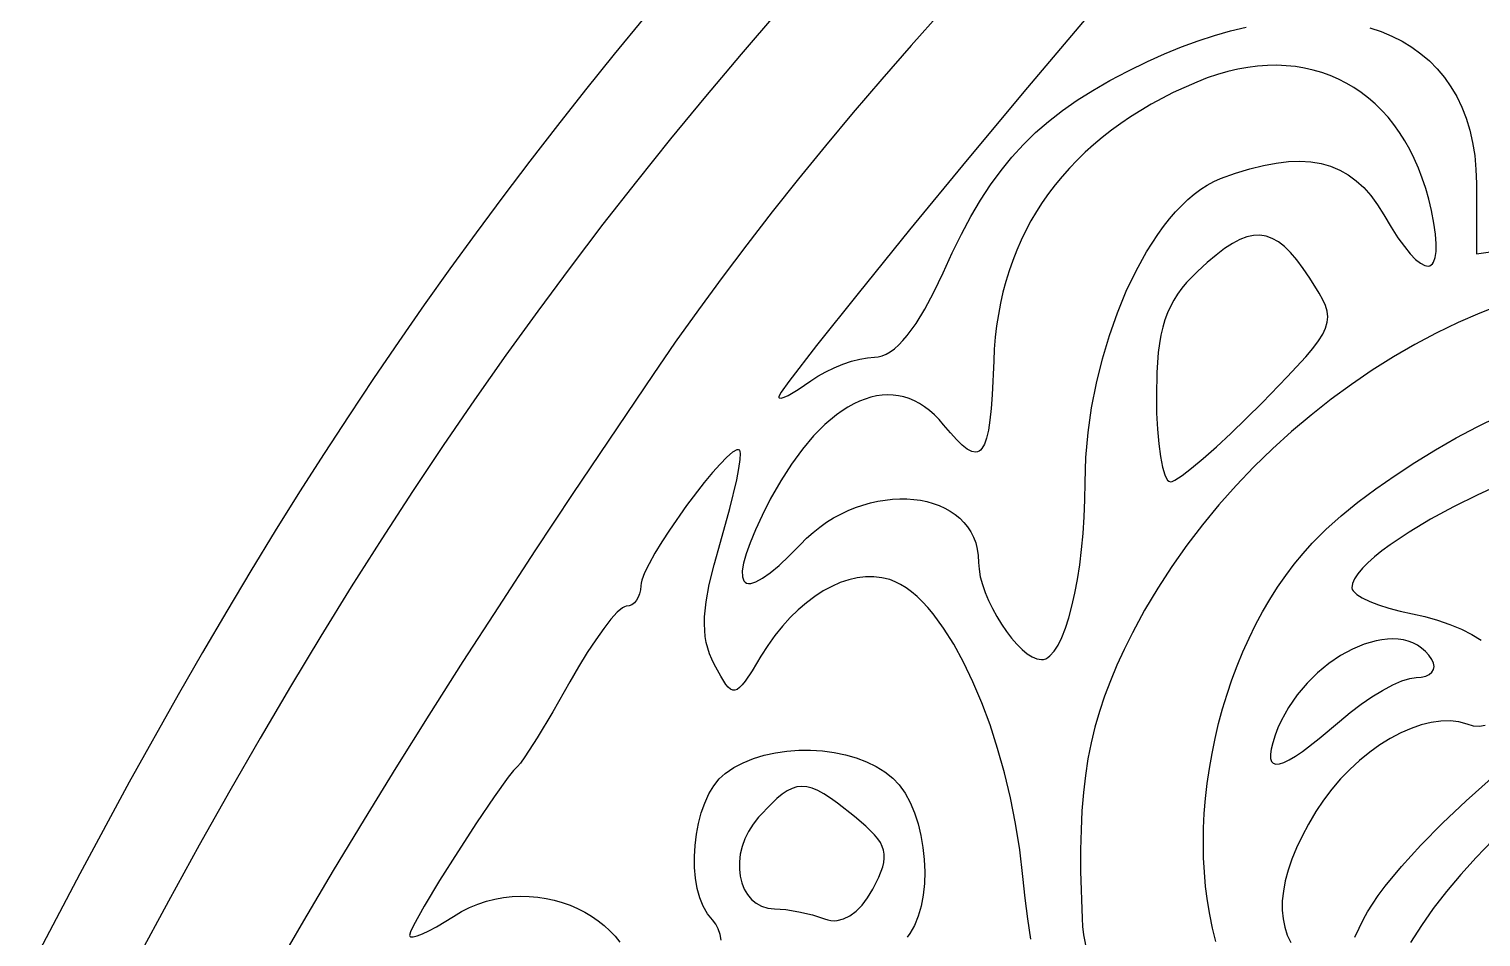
# Model space of a CAD drawing. Header units: millimetres. Extents: x -4.46 to 4.46, y -4.6 to 4.42.
# Drawn here: x -3.964 to -2.83, y 2.034 to 2.742 of the extents above; entities that cross this region are included whole.
import ezdxf

# ---------------------------------------------------------------- set-up
doc = ezdxf.new("R2010")
doc.units = ezdxf.units.MM

msp = doc.modelspace()

# ---------------------------------------------------------------- linework, layer by layer
at = {"flags": 128}
for points in [[(-3.483776, 2.750721), (-3.506755, 2.722702), (-3.529225, 2.694797), (-3.551221, 2.666956), (-3.572777, 2.639128), (-3.593928, 2.611263), (-3.614706, 2.58331), (-3.635147, 2.555218), (-3.655283, 2.526937), (-3.67515, 2.498417), (-3.694782, 2.469607), (-3.714212, 2.440456), (-3.733474, 2.410913), (-3.752604, 2.380929), (-3.771633, 2.350452), (-3.790598, 2.319433), (-3.809531, 2.28782), (-3.828467, 2.255563), (-3.847441, 2.222612), (-3.885634, 2.154423), (-3.924384, 2.082849), (-3.963964, 2.007485)], [(-3.379157, 2.75584), (-3.407684, 2.722768), (-3.435547, 2.689711), (-3.462794, 2.656596), (-3.489476, 2.623355), (-3.515639, 2.589916), (-3.541335, 2.556208), (-3.566611, 2.522161), (-3.591517, 2.487705), (-3.616101, 2.452768), (-3.640414, 2.41728), (-3.664503, 2.381171), (-3.688419, 2.344369), (-3.712209, 2.306805), (-3.735923, 2.268407), (-3.75961, 2.229106), (-3.783319, 2.188829), (-3.807099, 2.147508), (-3.831, 2.10507), (-3.855069, 2.061446), (-3.879357, 2.016565)], [(-3.251274, 2.755939), (-3.27485, 2.729566), (-3.297806, 2.703317), (-3.320141, 2.677193), (-3.341855, 2.651192), (-3.362947, 2.625316), (-3.383418, 2.599565), (-3.403268, 2.573938), (-3.422496, 2.548436), (-3.441103, 2.523058), (-3.459087, 2.497805), (-3.47645, 2.472678), (-3.539052, 2.379754), (-3.56872, 2.33499), (-3.597351, 2.291255), (-3.624984, 2.248474), (-3.651658, 2.206569), (-3.677412, 2.165463), (-3.702286, 2.125081), (-3.726317, 2.085345), (-3.749545, 2.046179), (-3.772009, 2.007505)], [(-3.138271, 2.750943), (-3.184074, 2.696632), (-3.230997, 2.640281), (-3.276067, 2.585523), (-3.31631, 2.535995), (-3.348755, 2.495329), (-3.370427, 2.46716), (-3.376294, 2.458897), (-3.377823, 2.456421), (-3.378353, 2.455122), (-3.378235, 2.454616), (-3.377864, 2.454312), (-3.376412, 2.454283), (-3.3741, 2.454985), (-3.371032, 2.456367), (-3.363035, 2.460964), (-3.353242, 2.467664), (-3.347675, 2.471367), (-3.341516, 2.474823), (-3.33497, 2.477955), (-3.328239, 2.480688), (-3.321527, 2.482946), (-3.315039, 2.484652), (-3.308978, 2.485732), (-3.303548, 2.486108)], [(-3.303548, 2.486108), (-3.300543, 2.48638), (-3.297472, 2.48719), (-3.294337, 2.488533), (-3.291144, 2.490404), (-3.287897, 2.492797), (-3.284601, 2.495705), (-3.281261, 2.499124), (-3.277881, 2.503048), (-3.27102, 2.512385), (-3.264055, 2.523673), (-3.257024, 2.536864), (-3.249964, 2.551914), (-3.242757, 2.567652), (-3.235507, 2.58233), (-3.228142, 2.59602), (-3.220594, 2.608796), (-3.212793, 2.620728), (-3.204668, 2.63189), (-3.19615, 2.642352), (-3.187169, 2.652188), (-3.177655, 2.66147), (-3.167539, 2.670269), (-3.15675, 2.678659), (-3.145218, 2.686711), (-3.132874, 2.694497), (-3.119648, 2.70209), (-3.10547, 2.709561), (-3.09027, 2.716983), (-3.07685, 2.723035), (-3.063629, 2.728449), (-3.050621, 2.73323), (-3.037842, 2.737385), (-3.025306, 2.740918), (-3.013028, 2.743836)], [(-2.916615, 2.743296), (-2.90774, 2.74036), (-2.899288, 2.736869), (-2.891273, 2.732828), (-2.883711, 2.728244), (-2.876615, 2.723121), (-2.870002, 2.717465), (-2.863885, 2.711282), (-2.85828, 2.704578), (-2.853201, 2.697356), (-2.848665, 2.689624), (-2.844685, 2.681387), (-2.841276, 2.67265), (-2.838453, 2.663419), (-2.836232, 2.6537), (-2.834627, 2.643497), (-2.833653, 2.632816), (-2.833325, 2.621664), (-2.833325, 2.566831), (-2.760409, 2.57715)], [(-3.138881, 2.388428), (-3.138301, 2.407814), (-3.136606, 2.427292), (-3.133863, 2.446714), (-3.13014, 2.465928), (-3.125502, 2.484783), (-3.120017, 2.50313), (-3.113752, 2.520818), (-3.106773, 2.537697), (-3.099149, 2.553616), (-3.090945, 2.568424), (-3.082229, 2.581972), (-3.0777, 2.588227), (-3.073068, 2.594109), (-3.068342, 2.599602), (-3.063529, 2.604685), (-3.058639, 2.60934), (-3.053679, 2.613549), (-3.048657, 2.617292), (-3.043584, 2.62055), (-3.038466, 2.623306), (-3.033311, 2.625539), (-3.021487, 2.629764), (-3.010276, 2.633214), (-2.999657, 2.635882), (-2.989607, 2.637764), (-2.980105, 2.638855), (-2.971131, 2.639151), (-2.962661, 2.638647), (-2.954674, 2.637338), (-2.94715, 2.635218), (-2.940065, 2.632284), (-2.933399, 2.628531), (-2.92713, 2.623953), (-2.921236, 2.618546), (-2.915696, 2.612305), (-2.910487, 2.605226), (-2.905589, 2.597303), (-2.899912, 2.587705), (-2.894567, 2.579425), (-2.88958, 2.572462), (-2.884976, 2.566813), (-2.880778, 2.562475), (-2.877011, 2.559447), (-2.8737, 2.557726), (-2.872223, 2.557355), (-2.870869, 2.55731), (-2.869641, 2.55759), (-2.868543, 2.558196), (-2.867576, 2.559128), (-2.866746, 2.560384), (-2.865502, 2.563869), (-2.864837, 2.56865), (-2.864775, 2.574726), (-2.86534, 2.582092), (-2.866557, 2.590749), (-2.86845, 2.600692), (-2.870498, 2.609453), (-2.872865, 2.617897), (-2.875543, 2.626017), (-2.878525, 2.63381), (-2.8818, 2.641271), (-2.885363, 2.648396), (-2.889204, 2.655181), (-2.893315, 2.66162), (-2.897688, 2.667709), (-2.902315, 2.673444), (-2.907187, 2.678821), (-2.912297, 2.683834), (-2.917637, 2.68848), (-2.923197, 2.692754), (-2.928971, 2.696651), (-2.934949, 2.700167), (-2.941123, 2.703298), (-2.947486, 2.706039), (-2.95403, 2.708385), (-2.960745, 2.710333), (-2.967624, 2.711877), (-2.974659, 2.713013), (-2.981842, 2.713736), (-2.989163, 2.714043), (-2.996616, 2.713929), (-3.004192, 2.713389), (-3.011882, 2.712418), (-3.019679, 2.711013), (-3.027575, 2.709169), (-3.035561, 2.706881), (-3.043628, 2.704144), (-3.05177, 2.700956), (-3.07006, 2.692699), (-3.087277, 2.683667), (-3.095481, 2.678865), (-3.103413, 2.673873), (-3.111072, 2.668694), (-3.118457, 2.66333), (-3.125567, 2.657782), (-3.1324, 2.652051), (-3.138955, 2.64614), (-3.145232, 2.64005), (-3.151229, 2.633782), (-3.156944, 2.627339), (-3.162377, 2.620721), (-3.167527, 2.613931), (-3.172391, 2.60697), (-3.17697, 2.599841), (-3.181261, 2.592543), (-3.185264, 2.58508), (-3.188977, 2.577452), (-3.1924, 2.569662), (-3.19553, 2.561711), (-3.198367, 2.5536), (-3.20091, 2.545332), (-3.203158, 2.536908), (-3.205108, 2.528329), (-3.206761, 2.519598), (-3.208114, 2.510715), (-3.209167, 2.501683), (-3.209918, 2.492504), (-3.210367, 2.483178), (-3.211521, 2.456881), (-3.212311, 2.446122), (-3.213282, 2.436908), (-3.214463, 2.429202), (-3.215882, 2.422967), (-3.217568, 2.418166), (-3.219551, 2.414763), (-3.220663, 2.413574), (-3.221859, 2.41272), (-3.223144, 2.412198), (-3.224521, 2.412002), (-3.227566, 2.412571), (-3.231023, 2.414391), (-3.234921, 2.417424), (-3.239288, 2.421635), (-3.244154, 2.426987), (-3.249548, 2.433442), (-3.253097, 2.437557), (-3.256748, 2.441265), (-3.260495, 2.444568), (-3.26433, 2.447469), (-3.26825, 2.449969), (-3.272248, 2.452071), (-3.276318, 2.453778), (-3.280455, 2.455092), (-3.284653, 2.456016), (-3.288907, 2.456552), (-3.29321, 2.456702), (-3.297557, 2.45647), (-3.301942, 2.455857), (-3.306359, 2.454866), (-3.310803, 2.453499), (-3.315268, 2.451759), (-3.319748, 2.449649), (-3.324238, 2.44717), (-3.328732, 2.444326), (-3.333224, 2.441119), (-3.342179, 2.433624), (-3.351057, 2.424705), (-3.359814, 2.414383), (-3.368403, 2.402677), (-3.376779, 2.389607), (-3.384895, 2.375192), (-3.391298, 2.362624), (-3.396577, 2.351326), (-3.400747, 2.341323), (-3.403824, 2.332638), (-3.405824, 2.325296), (-3.406764, 2.31932), (-3.406659, 2.314735), (-3.406219, 2.312972), (-3.405525, 2.311565), (-3.404578, 2.310518), (-3.403379, 2.309833), (-3.401931, 2.309514), (-3.400236, 2.309564), (-3.396113, 2.310782), (-3.391026, 2.31351), (-3.38499, 2.317773), (-3.378022, 2.323595), (-3.370138, 2.331), (-3.361353, 2.340011), (-3.356521, 2.344857), (-3.351487, 2.349338), (-3.346275, 2.353456), (-3.340907, 2.357215), (-3.335409, 2.360616), (-3.329801, 2.363661), (-3.324109, 2.366354), (-3.318355, 2.368697), (-3.312562, 2.370691), (-3.306754, 2.372339), (-3.300954, 2.373644), (-3.295185, 2.374608), (-3.289471, 2.375233), (-3.283834, 2.375522), (-3.278299, 2.375477), (-3.272888, 2.3751), (-3.267624, 2.374393), (-3.262532, 2.37336), (-3.257633, 2.372002), (-3.252953, 2.370322), (-3.248512, 2.368323), (-3.244336, 2.366005), (-3.240447, 2.363373), (-3.236869, 2.360427), (-3.233624, 2.357171), (-3.230737, 2.353607), (-3.22823, 2.349738), (-3.226126, 2.345565), (-3.22445, 2.341091), (-3.223223, 2.336318), (-3.22247, 2.331249), (-3.222214, 2.325886), (-3.221857, 2.320525), (-3.22083, 2.31477), (-3.2192, 2.308723), (-3.217031, 2.302486), (-3.214391, 2.296161), (-3.211344, 2.28985), (-3.207959, 2.283657), (-3.204299, 2.277681), (-3.200433, 2.272027), (-3.196424, 2.266795), (-3.192341, 2.262087), (-3.188247, 2.258007), (-3.184211, 2.254656), (-3.180298, 2.252136), (-3.176573, 2.250549), (-3.173103, 2.249997), (-3.171415, 2.250187), (-3.169741, 2.250749), (-3.168083, 2.251673), (-3.166445, 2.252949), (-3.163235, 2.256512), (-3.160133, 2.261354), (-3.157159, 2.267389), (-3.154334, 2.274535), (-3.15168, 2.282705), (-3.149216, 2.291817), (-3.146964, 2.301784), (-3.144945, 2.312523), (-3.143179, 2.323949), (-3.141687, 2.335978), (-3.140491, 2.348524), (-3.13961, 2.361505), (-3.139067, 2.374834), (-3.138881, 2.388428)], [(-2.963478, 2.547817), (-2.968691, 2.555457), (-2.973701, 2.562108), (-2.978559, 2.567773), (-2.983317, 2.572456), (-2.988026, 2.57616), (-2.992737, 2.578887), (-2.997501, 2.580641), (-3.002369, 2.581424), (-3.007392, 2.581241), (-3.012621, 2.580093), (-3.018107, 2.577985), (-3.023902, 2.574918), (-3.030056, 2.570897), (-3.036621, 2.565924), (-3.043647, 2.560003), (-3.051186, 2.553136), (-3.059741, 2.544356), (-3.063431, 2.539912), (-3.066749, 2.535369), (-3.069712, 2.530679), (-3.072336, 2.525796), (-3.074635, 2.520672), (-3.076626, 2.515259), (-3.078324, 2.509512), (-3.079745, 2.503381), (-3.080904, 2.49682), (-3.081817, 2.489783), (-3.082969, 2.474086), (-3.083325, 2.455914), (-3.083101, 2.442451), (-3.082458, 2.42989), (-3.081442, 2.418507), (-3.080096, 2.408577), (-3.078467, 2.400375), (-3.076599, 2.394176), (-3.075589, 2.391913), (-3.074537, 2.390254), (-3.073447, 2.389234), (-3.072325, 2.388886), (-3.070892, 2.389206), (-3.068882, 2.390145), (-3.06328, 2.393755), (-3.055811, 2.399461), (-3.046772, 2.407011), (-3.036454, 2.416153), (-3.025152, 2.426632), (-3.013159, 2.438197), (-3.00077, 2.450594), (-2.98108, 2.470806), (-2.966521, 2.486532), (-2.961035, 2.493054), (-2.956676, 2.498864), (-2.953389, 2.504098), (-2.951124, 2.508893), (-2.949828, 2.513386), (-2.949447, 2.517712), (-2.949931, 2.522008), (-2.951227, 2.526411), (-2.953282, 2.531057), (-2.956043, 2.536082), (-2.963478, 2.547817)], [(-2.813423, 2.5273), (-2.830554, 2.520607), (-2.847635, 2.51314), (-2.864626, 2.50492), (-2.881489, 2.495968), (-2.898183, 2.486305), (-2.914672, 2.475954), (-2.930915, 2.464937), (-2.946874, 2.453273), (-2.962509, 2.440986), (-2.977782, 2.428097), (-2.992654, 2.414627), (-3.007087, 2.400598), (-3.02104, 2.386031), (-3.034475, 2.370949), (-3.047354, 2.355372), (-3.059637, 2.339323), (-3.071285, 2.322823), (-3.08226, 2.305893), (-3.092523, 2.288555), (-3.102034, 2.270831), (-3.10837, 2.258011), (-3.114096, 2.245573), (-3.119231, 2.233405), (-3.123795, 2.221392), (-3.127809, 2.209421), (-3.131293, 2.197376), (-3.134266, 2.185146), (-3.136749, 2.172615), (-3.138762, 2.159671), (-3.140325, 2.146198), (-3.141459, 2.132083), (-3.142182, 2.117213), (-3.142516, 2.101474), (-3.14248, 2.084751), (-3.141381, 2.0479), (-3.140943, 2.041628), (-3.140187, 2.035213), (-3.137747, 2.021985)], [(-3.036833, 2.030004), (-3.039449, 2.040346), (-3.04165, 2.050937), (-3.043441, 2.061752), (-3.044827, 2.072767), (-3.045813, 2.083956), (-3.046402, 2.095297), (-3.0466, 2.106763), (-3.046412, 2.11833), (-3.045842, 2.129974), (-3.044895, 2.14167), (-3.043575, 2.153394), (-3.041888, 2.16512), (-3.039838, 2.176824), (-3.037429, 2.188481), (-3.034667, 2.200067), (-3.031556, 2.211558), (-3.028101, 2.222928), (-3.024306, 2.234153), (-3.020177, 2.245209), (-3.015718, 2.25607), (-3.010933, 2.266712), (-3.005827, 2.27711), (-3.000406, 2.287241), (-2.994673, 2.297078), (-2.988634, 2.306598), (-2.982293, 2.315776), (-2.975655, 2.324587), (-2.968724, 2.333007), (-2.961506, 2.341011), (-2.950926, 2.351523), (-2.938988, 2.362162), (-2.925873, 2.37283), (-2.911763, 2.383427), (-2.896837, 2.393852), (-2.881277, 2.404005), (-2.865264, 2.413787), (-2.848978, 2.423098), (-2.8326, 2.431837), (-2.816312, 2.439905)], [(-3.181314, 2.031689), (-3.183666, 2.047529), (-3.185732, 2.063891), (-3.187534, 2.080803), (-3.189984, 2.101515), (-3.193243, 2.121995), (-3.197254, 2.142113), (-3.201959, 2.161741), (-3.2073, 2.180752), (-3.213221, 2.199018), (-3.219663, 2.216409), (-3.226568, 2.232799), (-3.23388, 2.248059), (-3.241541, 2.262061), (-3.249493, 2.274678), (-3.257678, 2.285779), (-3.26184, 2.290722), (-3.26604, 2.295239), (-3.270268, 2.299313), (-3.274519, 2.302928), (-3.278785, 2.306069), (-3.28306, 2.308719), (-3.287335, 2.310863), (-3.291603, 2.312483), (-3.297735, 2.314001), (-3.304032, 2.314731), (-3.310462, 2.314693), (-3.316996, 2.313905), (-3.323603, 2.312386), (-3.330251, 2.310152), (-3.33691, 2.307224), (-3.343549, 2.303619), (-3.350138, 2.299355), (-3.356645, 2.294451), (-3.36304, 2.288925), (-3.369293, 2.282796), (-3.375371, 2.276081), (-3.381245, 2.268799), (-3.386883, 2.260969), (-3.392256, 2.252608), (-3.39917, 2.241349), (-3.404592, 2.233225), (-3.406871, 2.230316), (-3.40893, 2.228165), (-3.410819, 2.226763), (-3.412591, 2.226101), (-3.414296, 2.226172), (-3.415985, 2.226965), (-3.417709, 2.228473), (-3.41952, 2.230686), (-3.423603, 2.237197), (-3.428645, 2.246428), (-3.430652, 2.25049), (-3.432361, 2.254638), (-3.433768, 2.258907), (-3.434873, 2.263333), (-3.435673, 2.267952), (-3.436168, 2.272799), (-3.436354, 2.277911), (-3.43623, 2.283324), (-3.435046, 2.295192), (-3.4326, 2.30869), (-3.428879, 2.324103), (-3.423867, 2.341719), (-3.416468, 2.368014), (-3.411164, 2.390306), (-3.409453, 2.399215), (-3.408451, 2.406239), (-3.408221, 2.411084), (-3.408415, 2.412597), (-3.408825, 2.413456), (-3.409724, 2.413882), (-3.410961, 2.413739), (-3.414355, 2.411873), (-3.418814, 2.408123), (-3.424146, 2.402751), (-3.430158, 2.396021), (-3.436658, 2.388196), (-3.45035, 2.370317), (-3.463681, 2.351221), (-3.46973, 2.341877), (-3.475111, 2.333018), (-3.479631, 2.32491), (-3.483098, 2.317815), (-3.48532, 2.311997), (-3.485903, 2.309649), (-3.486103, 2.307719), (-3.486334, 2.304493), (-3.486997, 2.301484), (-3.488045, 2.298758), (-3.489431, 2.296379), (-3.49111, 2.294415), (-3.493035, 2.29293), (-3.495159, 2.291992), (-3.497436, 2.291664), (-3.498762, 2.291358), (-3.500383, 2.290459), (-3.504424, 2.287005), (-3.50938, 2.281546), (-3.515068, 2.274322), (-3.521309, 2.265577), (-3.527921, 2.255553), (-3.534723, 2.244492), (-3.541534, 2.232636), (-3.554901, 2.209172), (-3.567067, 2.18891), (-3.576688, 2.174019), (-3.580125, 2.169264), (-3.582423, 2.166664), (-3.585383, 2.163554), (-3.589551, 2.158347), (-3.600741, 2.142852), (-3.614447, 2.1226), (-3.629124, 2.100011), (-3.643229, 2.077506), (-3.655216, 2.057504), (-3.663541, 2.042426), (-3.665847, 2.037489), (-3.666659, 2.034692), (-3.666481, 2.034039), (-3.665961, 2.033631), (-3.663963, 2.033525), (-3.660804, 2.034311), (-3.656624, 2.03593), (-3.651564, 2.038319), (-3.645764, 2.04142), (-3.632506, 2.049511), (-3.626245, 2.053284), (-3.619838, 2.056513), (-3.613313, 2.059214), (-3.606697, 2.0614), (-3.600015, 2.063087), (-3.593295, 2.064288), (-3.586564, 2.065019), (-3.579848, 2.065295), (-3.573174, 2.065129), (-3.566568, 2.064536), (-3.560058, 2.063532), (-3.55367, 2.06213), (-3.547431, 2.060345), (-3.541368, 2.058192), (-3.535507, 2.055686), (-3.529876, 2.052841), (-3.5245, 2.049672), (-3.519407, 2.046192), (-3.514623, 2.042418), (-3.510176, 2.038363), (-3.506091, 2.034043), (-3.502396, 2.029471)], [(-2.812969, 2.387522), (-2.83224, 2.378752), (-2.851142, 2.369351), (-2.869168, 2.359558), (-2.885812, 2.349615), (-2.900565, 2.339764), (-2.907075, 2.334948), (-2.912922, 2.330245), (-2.918044, 2.325685), (-2.922376, 2.3213), (-2.925856, 2.317117), (-2.92842, 2.313169), (-2.930005, 2.309485), (-2.930548, 2.306094), (-2.930303, 2.304894), (-2.929584, 2.303636), (-2.926821, 2.300994), (-2.922454, 2.29825), (-2.916676, 2.295487), (-2.90968, 2.292788), (-2.901661, 2.290235), (-2.892811, 2.287912), (-2.883325, 2.2859), (-2.8735, 2.283706), (-2.863668, 2.280859), (-2.854094, 2.277478), (-2.845039, 2.273683), (-2.836767, 2.269593), (-2.829542, 2.265328)], [(-2.880339, 2.236108), (-2.87632, 2.236392), (-2.872909, 2.237204), (-2.870157, 2.238489), (-2.868115, 2.240188), (-2.866833, 2.242246), (-2.866361, 2.244604), (-2.866749, 2.247207), (-2.868048, 2.249997), (-2.870472, 2.253456), (-2.873182, 2.256478), (-2.876158, 2.259073), (-2.879382, 2.261251), (-2.882832, 2.26302), (-2.88649, 2.264391), (-2.890337, 2.265373), (-2.894352, 2.265975), (-2.898516, 2.266207), (-2.90281, 2.266078), (-2.907213, 2.265597), (-2.911708, 2.264774), (-2.920889, 2.262139), (-2.930199, 2.258249), (-2.939479, 2.253179), (-2.948575, 2.247003), (-2.957329, 2.239799), (-2.965585, 2.23164), (-2.973187, 2.222602), (-2.979979, 2.212761), (-2.983022, 2.207563), (-2.985804, 2.202192), (-2.988305, 2.196657), (-2.990506, 2.190969), (-2.992392, 2.185165), (-2.993626, 2.180221), (-2.994204, 2.176138), (-2.994122, 2.172917), (-2.993376, 2.170558), (-2.991961, 2.169064), (-2.989875, 2.168435), (-2.987112, 2.168671), (-2.983669, 2.169774), (-2.979542, 2.171744), (-2.974726, 2.174582), (-2.969219, 2.17829), (-2.956111, 2.188316), (-2.940186, 2.201831), (-2.931933, 2.208715), (-2.92341, 2.215138), (-2.914861, 2.220959), (-2.906534, 2.226037), (-2.898672, 2.230232), (-2.891522, 2.233403), (-2.88533, 2.235409), (-2.880339, 2.236108)], [(-2.826494, 2.198674), (-2.830834, 2.197915), (-2.835531, 2.198179), (-2.840548, 2.199567), (-2.84692, 2.201401), (-2.853755, 2.202233), (-2.860982, 2.202103), (-2.868532, 2.201052), (-2.876334, 2.199121), (-2.884317, 2.19635), (-2.892412, 2.192779), (-2.900548, 2.18845), (-2.908654, 2.183404), (-2.916661, 2.177679), (-2.924498, 2.171319), (-2.932094, 2.164362), (-2.939381, 2.156849), (-2.946286, 2.148822), (-2.95274, 2.140321), (-2.958673, 2.131386), (-2.964429, 2.121635), (-2.969479, 2.112165), (-2.973822, 2.102985), (-2.977458, 2.094104), (-2.980386, 2.085532), (-2.982604, 2.077277), (-2.984114, 2.069349), (-2.984914, 2.061758), (-2.985003, 2.054511), (-2.984382, 2.04762), (-2.983048, 2.041092), (-2.981003, 2.034937), (-2.978244, 2.029164)], [(-3.423296, 2.030862), (-3.424168, 2.035511), (-3.425573, 2.039785), (-3.427537, 2.043571), (-3.430089, 2.046761), (-3.434039, 2.051594), (-3.43732, 2.057418), (-3.439945, 2.064087), (-3.441926, 2.071454), (-3.443276, 2.079374), (-3.444007, 2.087701), (-3.444134, 2.096288), (-3.443667, 2.10499), (-3.442621, 2.113661), (-3.441008, 2.122155), (-3.43884, 2.130326), (-3.43613, 2.138027), (-3.432892, 2.145113), (-3.429137, 2.151438), (-3.424879, 2.156855), (-3.420131, 2.161219), (-3.413424, 2.16571), (-3.406047, 2.169558), (-3.398102, 2.172766), (-3.38969, 2.175338), (-3.380913, 2.177276), (-3.371872, 2.178583), (-3.362669, 2.179262), (-3.353405, 2.179315), (-3.344182, 2.178746), (-3.335101, 2.177557), (-3.326264, 2.175751), (-3.317772, 2.173331), (-3.309726, 2.1703), (-3.302228, 2.16666), (-3.295381, 2.162415), (-3.289284, 2.157567), (-3.284187, 2.15215), (-3.279645, 2.145713), (-3.275667, 2.138402), (-3.272264, 2.130366), (-3.269447, 2.12175), (-3.267226, 2.112704), (-3.265612, 2.103374), (-3.264615, 2.093907), (-3.264247, 2.084451), (-3.264517, 2.075154), (-3.265437, 2.066163), (-3.267016, 2.057625), (-3.269266, 2.049688), (-3.272197, 2.042499), (-3.27582, 2.036206), (-3.277894, 2.033441)], [(-2.928301, 2.033424), (-2.921395, 2.047372), (-2.918411, 2.053006), (-2.914583, 2.0592), (-2.909963, 2.065899), (-2.904603, 2.073048), (-2.891869, 2.088477), (-2.876798, 2.105049), (-2.859804, 2.122326), (-2.841305, 2.139868), (-2.821715, 2.157238)], [(-3.319131, 2.127539), (-3.332323, 2.137867), (-3.337997, 2.141921), (-3.343162, 2.145234), (-3.347896, 2.147805), (-3.352277, 2.149635), (-3.356385, 2.150722), (-3.360298, 2.151067), (-3.364094, 2.150668), (-3.367852, 2.149524), (-3.37165, 2.147637), (-3.375568, 2.145004), (-3.379684, 2.141625), (-3.384077, 2.137501), (-3.394006, 2.127011), (-3.398341, 2.121629), (-3.401923, 2.115961), (-3.404769, 2.110096), (-3.406892, 2.104121), (-3.408309, 2.098123), (-3.409034, 2.092188), (-3.409082, 2.086405), (-3.408469, 2.08086), (-3.407211, 2.075641), (-3.405321, 2.070835), (-3.402816, 2.066529), (-3.399711, 2.06281), (-3.39602, 2.059766), (-3.39176, 2.057483), (-3.386944, 2.05605), (-3.381589, 2.055553), (-3.372869, 2.05492), (-3.362584, 2.053195), (-3.352021, 2.050643), (-3.342464, 2.047525), (-3.340026, 2.046757), (-3.337562, 2.046309), (-3.335079, 2.046177), (-3.332586, 2.046355), (-3.327601, 2.047622), (-3.322669, 2.050072), (-3.317856, 2.053664), (-3.313226, 2.058359), (-3.308842, 2.064118), (-3.30477, 2.0709), (-3.300111, 2.080235), (-3.297096, 2.088137), (-3.296236, 2.091674), (-3.295825, 2.095), (-3.295875, 2.098166), (-3.296398, 2.101219), (-3.297408, 2.104211), (-3.298916, 2.107189), (-3.300934, 2.110203), (-3.303477, 2.113302), (-3.310182, 2.119954), (-3.319131, 2.127539)], [(-2.820434, 2.109031), (-2.833459, 2.095638), (-2.845566, 2.082258), (-2.856747, 2.068903), (-2.866996, 2.055583), (-2.876304, 2.042313), (-2.884666, 2.029103)]]:
    msp.add_lwpolyline(points, dxfattribs=at)

doc.saveas('drawing.dxf')
